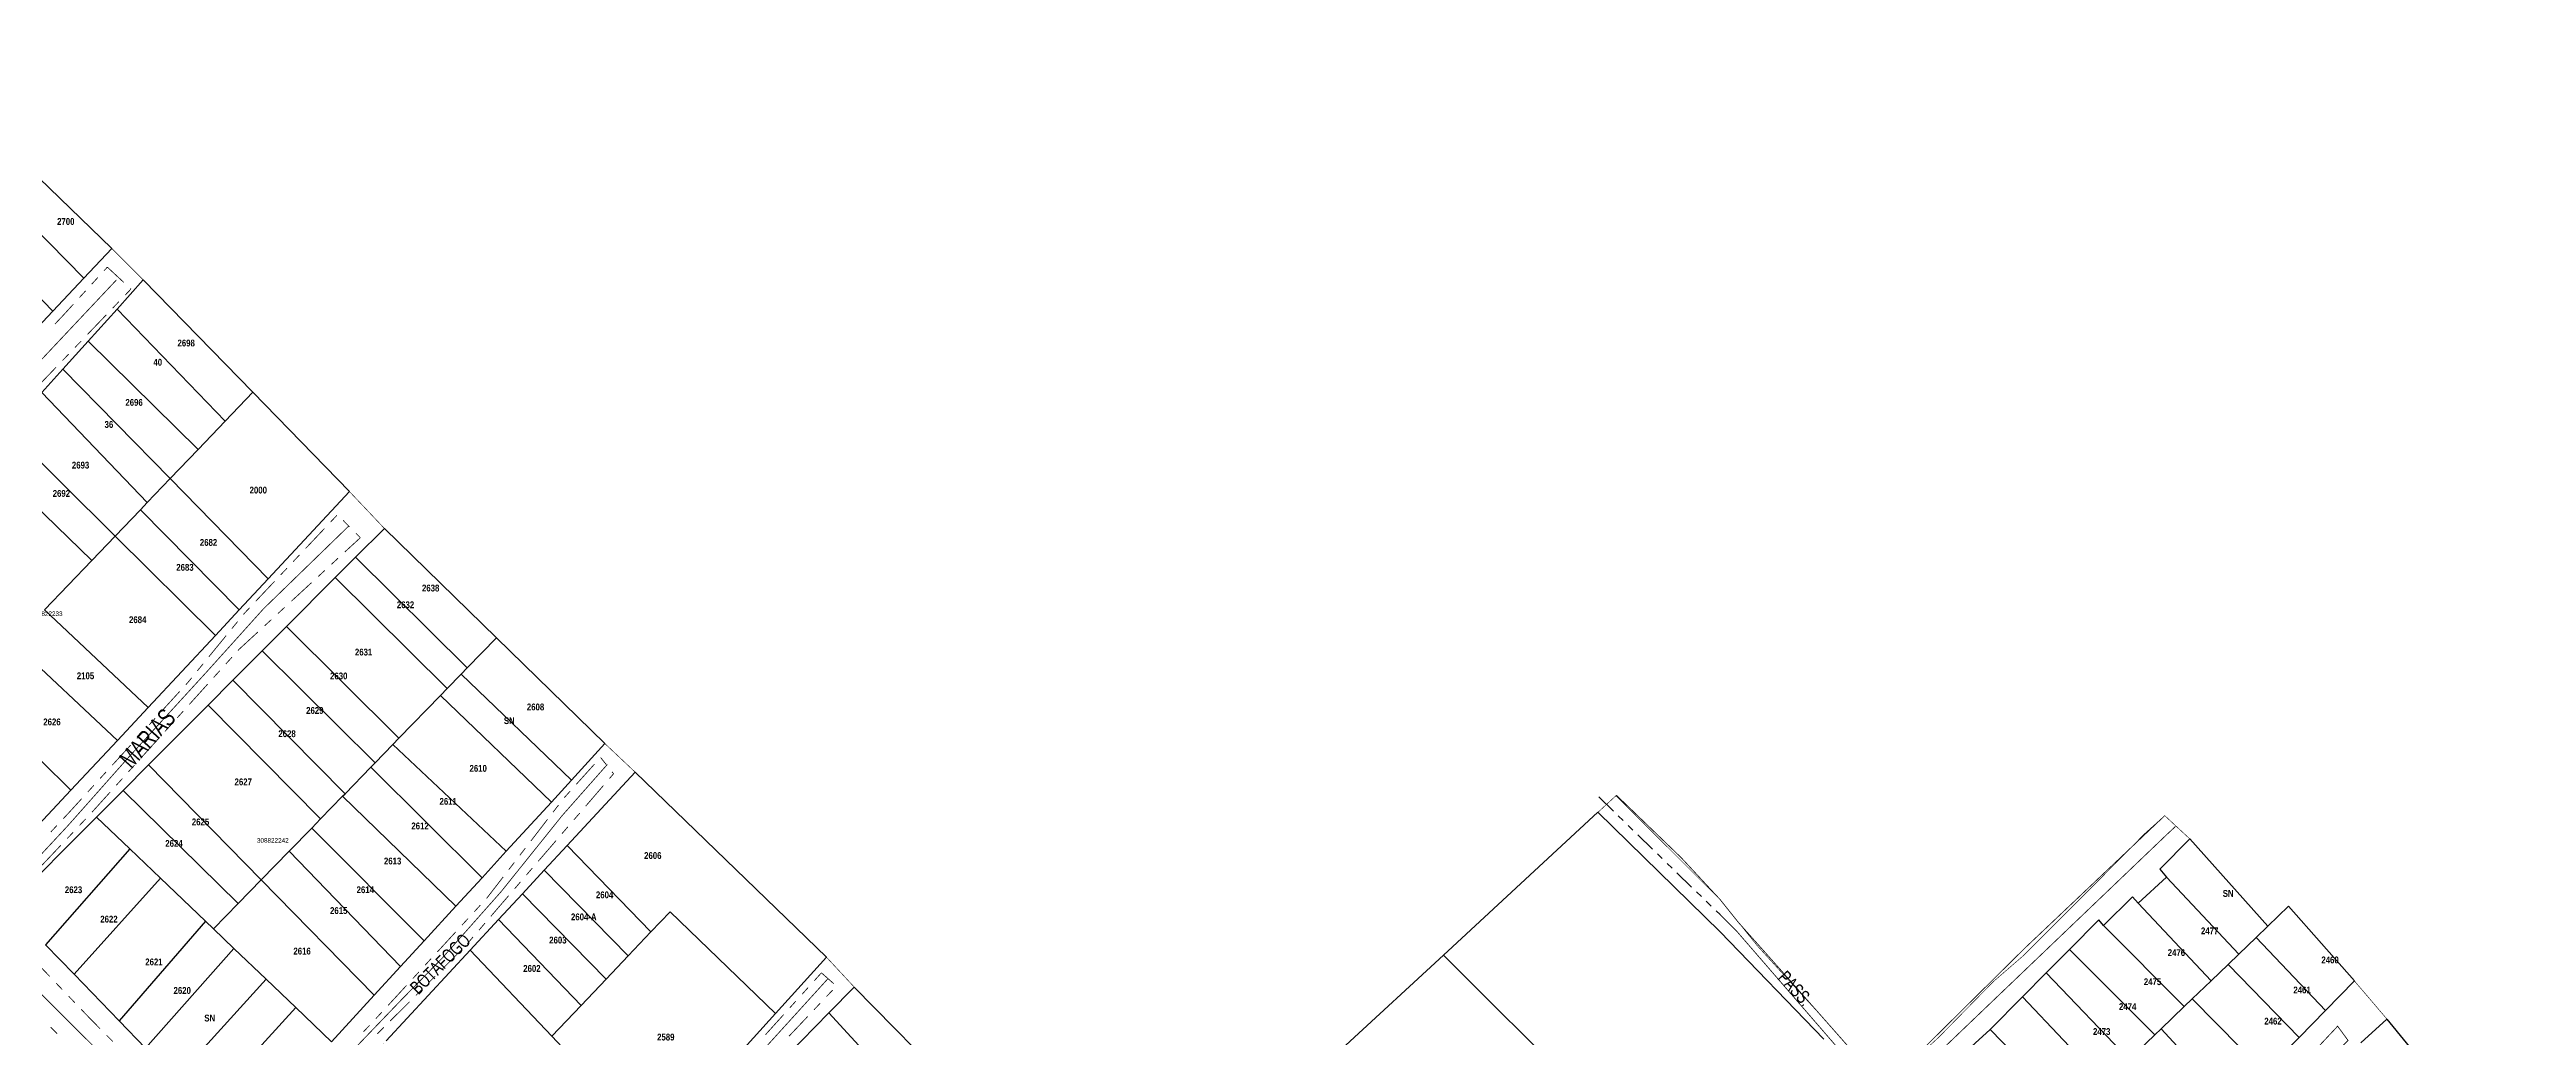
# Model space of a CAD drawing. Extents: x 204296 to 206006, y 4860262 to 4862155.
# Drawn here: x 205429 to 205974, y 4861324 to 4861541 of the extents above; entities that cross this region are included whole.
import ezdxf
from ezdxf.enums import TextEntityAlignment as Align

# ---------------------------------------------------------------- set-up
doc = ezdxf.new("R2010")
doc.units = 0
doc.header["$LTSCALE"] = 1.5
doc.header["$MEASUREMENT"] = 0
doc.linetypes.add('TRACO_25', pattern=[8, 3, -1, 1, -1, 1, -1])
for name, color, linetype in [('CD-MALHA-LOTES', 40, 'CONTINUOUS'), ('CD_TXT_QUADRA', 7, 'CONTINUOUS'), ('LM-LIM-SETOR-FISCAL', 7, 'CONTINUOUS'), ('RU-QUADRAS', 6, 'CONTINUOUS'), ('SV-EIXO-RUA-N-PAV', 6, 'CONTINUOUS'), ('SV-RUA-NAO-PAV-S-GUIA-C-GUIA', 7, 'CONTINUOUS'), ('SV-TXT-RUA-N-PAV-S-GUIA-C-GUIA', 7, 'CONTINUOUS'), ('Th_NmrPot', 1, 'CONTINUOUS')]:
    doc.layers.add(name, color=color, linetype=linetype)
doc.styles.add('ARIAL', font='ARIAL.TTF')
doc.styles.add('MONOTXT', font='ARIAL.TTF', dxfattribs={"height": 0.2})
doc.styles.get("Standard").update_dxf_attribs({"font": 'swisscbo.ttf'})
doc.linetypes.add('Limite', pattern='A,20,-3,[130,ltypeshp.shx,S=6.35,R=0,X=0,Y=0],-3,20', length=46)

msp = doc.modelspace()

# ---------------------------------------------------------------- linework, layer by layer
at = {"layer": 'CD-MALHA-LOTES', "linetype": 'Continuous'}
for p, q in [((205442.25, 4861497.48), (205419.33, 4861519.65)), ((205413.79, 4861513.58), (205436.11, 4861490.92)), ((205407.24, 4861506.43), (205429.29, 4861483.64)), ((205436.11, 4861490.92), (205442.25, 4861497.48)), ((205429.29, 4861483.64), (205436.11, 4861490.92)), ((205449.19, 4861490.51), (205443.42, 4861484.11)), ((205473.3, 4861465.77), (205449.19, 4861490.51)), ((205423.69, 4861477.66), (205429.29, 4861483.64)), ((205443.42, 4861484.11), (205437.02, 4861477.01)), ((205443.42, 4861484.11), (205467.25, 4861459.45)), ((205437.02, 4861477.01), (205431.49, 4861470.86)), ((205437.02, 4861477.01), (205461.28, 4861453.21)), ((205431.49, 4861470.86), (205426.88, 4861465.75)), ((205431.49, 4861470.86), (205455.11, 4861446.77)), ((205426.88, 4861465.75), (205450.06, 4861441.49)), ((205467.25, 4861459.45), (205473.3, 4861465.77)), ((205494.63, 4861443.89), (205473.3, 4861465.77)), ((205419.44, 4861457.48), (205443, 4861434.12)), ((205461.28, 4861453.21), (205467.25, 4861459.45)), ((205414.21, 4861451.67), (205437.84, 4861428.73)), ((205455.11, 4861446.77), (205461.28, 4861453.21)), ((205450.06, 4861441.49), (205455.11, 4861446.77)), ((205476.73, 4861424.71), (205455.11, 4861446.77)), ((205443, 4861434.12), (205448.55, 4861439.91)), ((205448.55, 4861439.91), (205450.06, 4861441.49)), ((205448.55, 4861439.91), (205470.31, 4861417.83)), ((205476.73, 4861424.71), (205494.63, 4861443.89)), ((205502.29, 4861435.8), (205495.96, 4861429.45)), ((205527, 4861411.69), (205502.29, 4861435.8)), ((205437.84, 4861428.73), (205443, 4861434.12)), ((205443, 4861434.12), (205465.08, 4861412.23)), ((205495.96, 4861429.45), (205491.49, 4861424.97)), ((205495.96, 4861429.45), (205520.56, 4861405.07)), ((205427.47, 4861417.89), (205437.84, 4861428.73)), ((205470.31, 4861417.83), (205476.73, 4861424.71)), ((205480.71, 4861414.16), (205491.49, 4861424.97)), ((205491.49, 4861424.97), (205516.14, 4861400.52)), ((205427.47, 4861417.89), (205450.24, 4861396.34)), ((205465.08, 4861412.23), (205470.31, 4861417.83)), ((205480.71, 4861414.16), (205475.4, 4861408.83)), ((205505.5, 4861389.57), (205480.71, 4861414.16)), ((205420.56, 4861410.67), (205443.5, 4861389.12)), ((205450.24, 4861396.34), (205465.08, 4861412.23)), ((205475.4, 4861408.83), (205468.95, 4861402.36)), ((205475.4, 4861408.83), (205500.25, 4861384.17)), ((205520.56, 4861405.07), (205527, 4861411.69)), ((205550.87, 4861388.4), (205527, 4861411.69)), ((205468.95, 4861402.36), (205463.5, 4861396.89)), ((205468.95, 4861402.36), (205493.63, 4861377.35)), ((205516.14, 4861400.52), (205519.21, 4861403.68)), ((205519.21, 4861403.68), (205520.56, 4861405.07)), ((205519.21, 4861403.68), (205543.52, 4861380.37)), ((205443.5, 4861389.12), (205450.24, 4861396.34)), ((205450.34, 4861383.7), (205463.5, 4861396.89)), ((205463.5, 4861396.89), (205488.25, 4861371.81)), ((205514.66, 4861398.99), (205505.5, 4861389.57)), ((205516.14, 4861400.52), (205514.66, 4861398.99)), ((205514.66, 4861398.99), (205539.08, 4861375.53)), ((205433.27, 4861378.15), (205443.5, 4861389.12)), ((205500.25, 4861384.17), (205504.15, 4861388.18)), ((205504.15, 4861388.18), (205505.5, 4861389.57)), ((205504.15, 4861388.18), (205529.14, 4861364.69)), ((205543.52, 4861380.37), (205550.87, 4861388.4)), ((205426.68, 4861384.61), (205433.27, 4861378.15)), ((205450.34, 4861383.7), (205444.76, 4861378.09)), ((205475.18, 4861358.37), (205450.34, 4861383.7)), ((205493.63, 4861377.35), (205499.29, 4861383.18)), ((205499.29, 4861383.18), (205500.25, 4861384.17)), ((205499.29, 4861383.18), (205523.8, 4861358.86)), ((205539.08, 4861375.53), (205543.52, 4861380.37)), ((205557.51, 4861382.14), (205542.56, 4861365.99)), ((205599.66, 4861341.37), (205557.51, 4861382.14)), ((205412.83, 4861356.27), (205433.27, 4861378.15)), ((205444.76, 4861378.09), (205438.91, 4861372.23)), ((205444.76, 4861378.09), (205470.13, 4861353.17)), ((205488.25, 4861371.81), (205493.08, 4861376.79)), ((205493.08, 4861376.79), (205493.63, 4861377.35)), ((205493.08, 4861376.79), (205518.03, 4861352.57)), ((205529.14, 4861364.69), (205539.08, 4861375.53)), ((205438.91, 4861372.23), (205419.4, 4861352.66)), ((205446.27, 4861365.19), (205438.91, 4861372.23)), ((205486.3, 4861369.81), (205481.31, 4861364.68)), ((205488.25, 4861371.81), (205486.3, 4861369.81)), ((205511.07, 4861344.97), (205486.3, 4861369.81)), ((205769.58, 4861373.29), (205735.56, 4861341.83)), ((205796.5, 4861346.94), (205769.58, 4861373.29)), ((205446.27, 4861365.19), (205427.67, 4861344.11)), ((205453.02, 4861358.73), (205446.27, 4861365.19)), ((205481.31, 4861364.68), (205475.18, 4861358.37)), ((205481.31, 4861364.68), (205505.85, 4861339.28)), ((205523.8, 4861358.86), (205529.14, 4861364.69)), ((205542.56, 4861365.99), (205537.49, 4861360.51)), ((205542.56, 4861365.99), (205561.01, 4861346.91)), ((205899.97, 4861367.4), (205893.37, 4861360.73)), ((205917.14, 4861348.18), (205899.97, 4861367.4)), ((205453.02, 4861358.73), (205433.95, 4861337.59)), ((205462.91, 4861349.27), (205453.02, 4861358.73)), ((205470.13, 4861353.17), (205475.18, 4861358.37)), ((205475.18, 4861358.37), (205500.08, 4861332.98)), ((205518.03, 4861352.57), (205523.8, 4861358.86)), ((205537.49, 4861360.51), (205532.7, 4861355.34)), ((205537.49, 4861360.51), (205556.01, 4861341.64)), ((205894.78, 4861359.01), (205888.59, 4861353.28)), ((205893.37, 4861360.73), (205894.78, 4861359.01)), ((205894.78, 4861359.01), (205910.74, 4861342.01)), ((205464.69, 4861347.57), (205470.13, 4861353.17)), ((205511.07, 4861344.97), (205518.03, 4861352.57)), ((205532.7, 4861355.34), (205527.46, 4861349.67)), ((205532.7, 4861355.34), (205551.17, 4861336.55)), ((205887.35, 4861354.64), (205880.94, 4861348.37)), ((205888.59, 4861353.28), (205887.35, 4861354.64)), ((205888.59, 4861353.28), (205904.67, 4861336.18)), ((205921.65, 4861352.6), (205917.14, 4861348.18)), ((205936.2, 4861336.13), (205921.65, 4861352.6)), ((205462.91, 4861349.27), (205443.87, 4861327.33)), ((205464.69, 4861347.57), (205462.91, 4861349.27)), ((205469.17, 4861343.27), (205464.69, 4861347.57)), ((205527.46, 4861349.67), (205521.2, 4861342.9)), ((205527.46, 4861349.67), (205545.62, 4861330.71)), ((205561.01, 4861346.91), (205565.25, 4861351.37)), ((205565.25, 4861351.37), (205588.44, 4861328.99)), ((205879.88, 4861349.58), (205873.44, 4861343.08)), ((205880.94, 4861348.37), (205879.88, 4861349.58)), ((205880.94, 4861348.37), (205898.74, 4861330.47)), ((205917.14, 4861348.18), (205914.59, 4861345.73)), ((205427.67, 4861344.11), (205433.95, 4861337.59)), ((205469.17, 4861343.27), (205449.65, 4861321.35)), ((205476.23, 4861336.53), (205469.17, 4861343.27)), ((205521.2, 4861342.9), (205502.71, 4861322.93)), ((205505.85, 4861339.28), (205511.07, 4861344.97)), ((205521.2, 4861342.9), (205539.19, 4861323.95)), ((205551.17, 4861336.55), (205556.01, 4861341.64)), ((205556.01, 4861341.64), (205561.01, 4861346.91)), ((205735.56, 4861341.83), (205714.08, 4861321.97)), ((205793.6, 4861283.92), (205735.56, 4861341.83)), ((205819.35, 4861323.32), (205796.5, 4861346.94)), ((205873.44, 4861343.08), (205868.34, 4861337.92)), ((205873.44, 4861343.08), (205892.27, 4861324.23)), ((205910.74, 4861342.01), (205908.39, 4861339.75)), ((205914.59, 4861345.73), (205910.74, 4861342.01)), ((205914.59, 4861345.73), (205929.81, 4861329.6)), ((205433.95, 4861337.59), (205443.87, 4861327.33)), ((205476.23, 4861336.53), (205456.31, 4861314.46)), ((205482.79, 4861330.25), (205476.23, 4861336.53)), ((205500.08, 4861332.98), (205505.85, 4861339.28)), ((205545.62, 4861330.71), (205551.17, 4861336.55)), ((205588.44, 4861328.99), (205599.66, 4861341.37)), ((205868.34, 4861337.92), (205863.09, 4861332.61)), ((205868.34, 4861337.92), (205886.62, 4861318.8)), ((205904.67, 4861336.18), (205900.5, 4861332.16)), ((205908.39, 4861339.75), (205904.67, 4861336.18)), ((205908.39, 4861339.75), (205924.04, 4861323.7)), ((205929.81, 4861329.6), (205936.2, 4861336.13)), ((205490.66, 4861322.71), (205500.08, 4861332.98)), ((205539.19, 4861323.95), (205545.62, 4861330.71)), ((205605.8, 4861334.76), (205600.19, 4861329.13)), ((205628.34, 4861311.87), (205605.8, 4861334.76)), ((205863.09, 4861332.61), (205855.95, 4861325.4)), ((205863.09, 4861332.61), (205881.16, 4861313.55)), ((205900.5, 4861332.16), (205898.74, 4861330.47)), ((205900.5, 4861332.16), (205916.47, 4861315.96)), ((205443.87, 4861327.33), (205449.65, 4861321.35)), ((205482.79, 4861330.25), (205462.48, 4861308.07)), ((205490.66, 4861322.71), (205482.79, 4861330.25)), ((205562.05, 4861299.86), (205588.44, 4861328.99)), ((205600.19, 4861329.13), (205591.14, 4861319.84)), ((205600.19, 4861329.13), (205622.1, 4861305.29)), ((205849.37, 4861319.38), (205855.95, 4861325.4)), ((205855.95, 4861325.4), (205874.14, 4861306.79)), ((205893.64, 4861325.55), (205892.27, 4861324.23)), ((205898.74, 4861330.47), (205893.64, 4861325.55)), ((205893.64, 4861325.55), (205909.35, 4861308.67)), ((205924.04, 4861323.7), (205929.81, 4861329.6)), ((205937.63, 4861322.5), (205943.37, 4861327.73)), ((205943.37, 4861327.73), (205954.78, 4861313.67)), ((205542.77, 4861320.17), (205539.19, 4861323.95)), ((205892.27, 4861324.23), (205886.62, 4861318.8)), ((205916.47, 4861315.96), (205924.04, 4861323.7))]:
    msp.add_line(p, q, dxfattribs=at)
at = {"layer": 'LM-LIM-SETOR-FISCAL', "linetype": 'Limite', "ltscale": 0.1, "const_width": 0.13}
for points in [[(205628.34, 4861311.87), (205605.8, 4861334.76), (205599.66, 4861341.37), (205557.51, 4861382.14), (205550.87, 4861388.4), (205502.29, 4861435.8), (205494.63, 4861443.89), (205449.19, 4861490.51), (205442.25, 4861497.48), (205397.06, 4861541.2)], [(205628.34, 4861311.87), (205605.8, 4861334.76), (205599.66, 4861341.37), (205557.51, 4861382.14), (205550.87, 4861388.4), (205502.29, 4861435.8), (205494.63, 4861443.89), (205449.19, 4861490.51), (205442.25, 4861497.48), (205397.06, 4861541.2)], [(205828.52, 4861317.39), (205818.43, 4861328.81), (205804.76, 4861343.8), (205796.51, 4861354.04), (205773.56, 4861376.93), (205735.56, 4861341.83), (205707.81, 4861316.18)], [(205828.52, 4861317.39), (205818.43, 4861328.81), (205804.76, 4861343.8), (205796.51, 4861354.04), (205773.56, 4861376.93), (205735.56, 4861341.83), (205707.81, 4861316.18)], [(205974.03, 4861290.4), (205943.37, 4861327.73), (205936.2, 4861336.13), (205921.65, 4861352.6), (205917.14, 4861348.18), (205899.97, 4861367.4), (205894.43, 4861372.53), (205889.95, 4861368.51), (205880.5, 4861358.92), (205863.3, 4861341.71), (205856.68, 4861335.98), (205844.67, 4861323.74), (205831.85, 4861311.89)], [(205974.03, 4861290.4), (205943.37, 4861327.73), (205936.2, 4861336.13), (205921.65, 4861352.6), (205917.14, 4861348.18), (205899.97, 4861367.4), (205894.43, 4861372.53), (205889.95, 4861368.51), (205880.5, 4861358.92), (205863.3, 4861341.71), (205856.68, 4861335.98), (205844.67, 4861323.74), (205831.85, 4861311.89)]]:
    msp.add_lwpolyline(points, dxfattribs=at)
at = {"layer": 'RU-QUADRAS', "linetype": 'Continuous', "const_width": 0.01}
for points in [[(205419.33, 4861519.65), (205442.25, 4861497.48), (205436.11, 4861490.92), (205429.29, 4861483.64), (205423.69, 4861477.66)], [(205419.4, 4861352.66), (205438.91, 4861372.23), (205444.76, 4861378.09), (205450.34, 4861383.7), (205463.5, 4861396.89), (205468.95, 4861402.36), (205475.4, 4861408.83), (205480.71, 4861414.16), (205491.49, 4861424.97), (205495.96, 4861429.45), (205502.29, 4861435.8), (205527, 4861411.69), (205550.87, 4861388.4), (205543.52, 4861380.37), (205539.08, 4861375.53), (205529.14, 4861364.69), (205523.8, 4861358.86), (205518.03, 4861352.57), (205511.07, 4861344.97), (205505.85, 4861339.28), (205500.08, 4861332.98), (205490.66, 4861322.71)], [(205714.08, 4861321.97), (205735.56, 4861341.83), (205769.58, 4861373.29), (205796.5, 4861346.94), (205819.35, 4861323.32)], [(205849.37, 4861319.38), (205855.95, 4861325.4), (205863.09, 4861332.61), (205868.34, 4861337.92), (205873.44, 4861343.08), (205879.88, 4861349.58), (205880.94, 4861348.37), (205887.35, 4861354.64), (205888.59, 4861353.28), (205894.78, 4861359.01), (205893.37, 4861360.73), (205899.97, 4861367.4), (205917.14, 4861348.18), (205921.65, 4861352.6), (205936.2, 4861336.13), (205929.81, 4861329.6), (205924.04, 4861323.7), (205916.47, 4861315.96)], [(205449.65, 4861321.35), (205443.87, 4861327.33), (205433.95, 4861337.59), (205427.67, 4861344.11)], [(205591.14, 4861319.84), (205600.19, 4861329.13), (205605.8, 4861334.76), (205628.34, 4861311.87)], [(205937.63, 4861322.5), (205943.37, 4861327.73), (205954.78, 4861313.67)]]:
    msp.add_lwpolyline(points, dxfattribs=at)
for points in [[(205368.16, 4861400.54), (205387.97, 4861422.54), (205397.12, 4861432.69), (205414.21, 4861451.67), (205419.44, 4861457.48), (205426.88, 4861465.75), (205431.49, 4861470.86), (205437.02, 4861477.01), (205443.42, 4861484.11), (205449.19, 4861490.51), (205473.3, 4861465.77), (205494.63, 4861443.89), (205476.73, 4861424.71), (205470.31, 4861417.83), (205465.08, 4861412.23), (205450.24, 4861396.34), (205443.5, 4861389.12), (205433.27, 4861378.15), (205412.83, 4861356.27), (205406.24, 4861362.8), (205401.08, 4861367.91), (205396.06, 4861372.89), (205390.07, 4861378.82), (205368.16, 4861400.54)], [(205473.21, 4861295.58), (205495.23, 4861318.21), (205496.78, 4861316.52), (205502.71, 4861322.93), (205521.2, 4861342.9), (205527.46, 4861349.67), (205532.7, 4861355.34), (205537.49, 4861360.51), (205542.56, 4861365.99), (205557.51, 4861382.14), (205599.66, 4861341.37), (205588.44, 4861328.99), (205562.05, 4861299.86), (205549.94, 4861286.48), (205543.9, 4861279.82), (205537.29, 4861272.51), (205516.73, 4861249.82), (205511, 4861255.84), (205494.11, 4861273.61), (205488.69, 4861279.3), (205482.61, 4861285.69), (205479.44, 4861289.03), (205473.21, 4861295.58)]]:
    msp.add_lwpolyline(points, close=True, dxfattribs=at)
at = {"layer": 'SV-EIXO-RUA-N-PAV', "const_width": 0.18, "flags": 128}
for points in [[(205106.7, 4861125.54), (205125.86, 4861144.6), (205153.17, 4861172.7), (205175.36, 4861196.3), (205203.04, 4861226.33), (205213.53, 4861238.6), (205221.84, 4861250.08), (205236.49, 4861269.48), (205246.78, 4861278.98), (205255.49, 4861288.67), (205267.46, 4861300.64), (205275.28, 4861310.32), (205289.8, 4861326.84), (205302.36, 4861340.84), (205323.09, 4861363.47), (205331.88, 4861373.38), (205345.34, 4861387.69), (205354.44, 4861396.93), (205358.6, 4861400.24), (205363.54, 4861404.45), (205393.23, 4861437.7), (205417.97, 4861463.62), (205443.3, 4861490.54)], [(205411.33, 4861348.01), (205421.66, 4861358.58), (205432.66, 4861370.4), (205445.71, 4861385.11), (205463.31, 4861404.36), (205475.68, 4861418.1), (205494.38, 4861436.25)], [(205551.4, 4861383.81), (205541.46, 4861372.55), (205527.99, 4861355.77), (205515.04, 4861341.16), (205505.89, 4861331.81), (205497.08, 4861322.64), (205490.86, 4861316.04), (205485.03, 4861310.21), (205477.29, 4861302.05), (205470.36, 4861295.53), (205467.95, 4861292.36), (205462.75, 4861285.57), (205451.27, 4861271.74), (205439.58, 4861258.54), (205420.75, 4861238.63)], [(205773.66, 4861377.03), (205787.91, 4861363.3), (205796.51, 4861354.04)], [(205894.43, 4861372.53), (205863.62, 4861343.36), (205834.97, 4861315), (205831.85, 4861311.89), (205825.27, 4861305.67), (205815.79, 4861296.6), (205804.88, 4861285.91), (205797.5, 4861278.78), (205796.51, 4861277.4)], [(205796.51, 4861354.04), (205800.49, 4861349.06), (205809.02, 4861339.48), (205819.59, 4861327.51), (205828.52, 4861317.39), (205831.85, 4861311.89), (205833.58, 4861309.3), (205839.98, 4861302.9), (205849.16, 4861293.72), (205862.5, 4861280.93), (205870.07, 4861273.4), (205874.71, 4861269.21), (205879.21, 4861265.41), (205884.65, 4861260.3), (205891.68, 4861252.56), (205899.21, 4861244.64), (205908.57, 4861234.66), (205914.78, 4861228.23)], [(205564.03, 4861190.08), (205561.88, 4861193.76), (205553.08, 4861204.75), (205543.18, 4861215.75), (205533.12, 4861226.16), (205521.02, 4861238.45), (205516.6, 4861242.57), (205512.12, 4861246.75), (205494.1, 4861265.93), (205480.91, 4861278.85), (205470.62, 4861289.54), (205467.95, 4861292.36), (205463.27, 4861297.32), (205445.52, 4861314.65), (205435.56, 4861324.39), (205417.67, 4861342.29)], [(205423.37, 4861144.49), (205428.18, 4861150.06), (205436.28, 4861158.49), (205442.44, 4861165.07), (205460.36, 4861184.03), (205486.57, 4861210.24), (205505.12, 4861230.2), (205516.6, 4861242.57), (205525.15, 4861250.92), (205539.27, 4861267.68), (205560.18, 4861292.07), (205578.02, 4861312.43), (205600.05, 4861336.69)]]:
    msp.add_lwpolyline(points, dxfattribs=at)
at = {"layer": 'SV-RUA-NAO-PAV-S-GUIA-C-GUIA', "linetype": 'TRACO_25'}
msp.add_line((205769.77, 4861376.65), (205796.5, 4861350.73), dxfattribs=at)
at = {"layer": 'SV-RUA-NAO-PAV-S-GUIA-C-GUIA', "linetype": 'TRACO_25', "const_width": 0.18, "flags": 128}
for points in [[(205437.85, 4861489.6), (205439.21, 4861491.08)], [(205440.56, 4861492.55), (205441.23, 4861493.29)], [(205441.23, 4861493.29), (205441.28, 4861493.34)], [(205441.28, 4861493.34), (205444.9, 4861489.98)], [(205431.27, 4861482.41), (205433.8, 4861485.18)], [(205435.15, 4861486.65), (205436.5, 4861488.13)], [(205443.82, 4861485.74), (205442.44, 4861484.29)], [(205446.48, 4861488.51), (205445.21, 4861487.18)], [(205446.36, 4861488.62), (205446.48, 4861488.51)], [(205429.72, 4861480.78), (205431.09, 4861482.23)], [(205431.09, 4861482.23), (205431.27, 4861482.41)], [(205441.06, 4861482.85), (205436.91, 4861478.52)], [(205432.76, 4861474.18), (205431.38, 4861472.74)], [(205435.53, 4861477.07), (205434.14, 4861475.63)], [(205429.99, 4861471.29), (205425.84, 4861466.96)], [(205484.96, 4861431.39), (205489.08, 4861435.75)], [(205490.45, 4861437.2), (205491.82, 4861438.66)], [(205493.23, 4861437.55), (205494.64, 4861436.13)], [(205496.04, 4861434.71), (205496.75, 4861434)], [(205482.21, 4861428.48), (205483.58, 4861429.93)], [(205492.11, 4861429.25), (205490.64, 4861427.89)], [(205497, 4861433.74), (205493.58, 4861430.6)], [(205496.75, 4861434), (205497, 4861433.74)], [(205473.97, 4861419.76), (205478.09, 4861424.12)], [(205479.46, 4861425.57), (205480.84, 4861427.02)], [(205486.23, 4861423.83), (205481.81, 4861419.76)], [(205489.17, 4861426.54), (205487.7, 4861425.18)], [(205471.53, 4861417.17), (205472.6, 4861418.3)], [(205480.34, 4861418.41), (205478.87, 4861417.06)], [(205468.71, 4861413.73), (205469.98, 4861415.28)], [(205474.45, 4861412.99), (205470.77, 4861409.61)], [(205471.25, 4861416.83), (205471.53, 4861417.17)], [(205477.4, 4861415.7), (205475.92, 4861414.35)], [(205463.65, 4861407.54), (205467.45, 4861412.18)], [(205468.72, 4861407.42), (205467.38, 4861405.94)], [(205470.28, 4861409.15), (205470.06, 4861408.91)], [(205470.77, 4861409.61), (205470.28, 4861409.15)], [(205458.56, 4861401.36), (205459.01, 4861401.86)], [(205459.01, 4861401.86), (205459.86, 4861402.89)], [(205461.12, 4861404.44), (205462.39, 4861405.99)], [(205466.04, 4861404.45), (205464.7, 4861402.97)], [(205453.16, 4861395.46), (205457.21, 4861399.89)], [(205463.36, 4861401.49), (205459.34, 4861397.03)], [(205447.77, 4861389.55), (205449.12, 4861391.03)], [(205450.47, 4861392.51), (205451.82, 4861393.98)], [(205455.32, 4861392.58), (205453.98, 4861391.09)], [(205458, 4861395.55), (205456.66, 4861394.06)], [(205442.37, 4861383.65), (205446.42, 4861388.08)], [(205452.64, 4861389.61), (205448.62, 4861385.16)], [(205549.93, 4861385.33), (205551.18, 4861383.77)], [(205439.67, 4861380.7), (205441.02, 4861382.17)], [(205444.59, 4861380.7), (205443.25, 4861379.22)], [(205447.27, 4861383.67), (205445.93, 4861382.19)], [(205544.57, 4861379.44), (205548.59, 4861383.9)], [(205552.79, 4861381.77), (205551.85, 4861380.68)], [(205552.43, 4861382.21), (205552.79, 4861381.77)], [(205432.98, 4861373.37), (205435.63, 4861376.27)], [(205436.97, 4861377.74), (205438.32, 4861379.22)], [(205441.91, 4861377.73), (205437.89, 4861373.28)], [(205539.45, 4861373.3), (205540.67, 4861374.89)], [(205541.9, 4861376.47), (205543.23, 4861377.95)], [(205550.55, 4861379.17), (205546.63, 4861374.62)], [(205428.83, 4861368.93), (205430.19, 4861370.39)], [(205431.56, 4861371.85), (205432.93, 4861373.31)], [(205433.78, 4861368.91), (205432.41, 4861367.46)], [(205432.93, 4861373.31), (205432.98, 4861373.37)], [(205436.52, 4861371.82), (205435.15, 4861370.37)], [(205534.57, 4861366.96), (205538.23, 4861371.72)], [(205542.72, 4861370.07), (205541.41, 4861368.56)], [(205545.33, 4861373.1), (205544.02, 4861371.59)], [(205896.82, 4861370.18), (205894.84, 4861368.33), (205835.22, 4861311.33), (205834.86, 4861310.33), (205835.71, 4861309), (205848.52, 4861296.22), (205872.25, 4861273.31), (205873.4, 4861272.81), (205874.88, 4861273.48), (205897.95, 4861294.78), (205914.95, 4861308.35), (205923, 4861316.03), (205932.51, 4861326.16), (205934.81, 4861323.02), (205908.97, 4861297.88), (205878.26, 4861269.79), (205878.25, 4861268.81), (205879.15, 4861267.36), (205913.32, 4861232.68), (205914.74, 4861232.38), (205917.02, 4861232.92), (205946.67, 4861259.47), (205954.96, 4861267.61), (205962.71, 4861275.23), (205964.98, 4861272.95), (205954.98, 4861263.21), (205919.15, 4861228.33), (205916.73, 4861226.14), (205914.12, 4861224.08), (205894.62, 4861206.08), (205883.41, 4861195.86), (205883.4, 4861193.64), (205884.09, 4861192.56), (205925.15, 4861154.16), (205922.23, 4861150.82)], [(205431.03, 4861366), (205426.91, 4861361.64)], [(205532.13, 4861363.8), (205533.35, 4861365.38)], [(205540.11, 4861367.04), (205536.19, 4861362.49)], [(205524.88, 4861354.39), (205528.47, 4861359.04)], [(205529.69, 4861360.63), (205530.91, 4861362.21)], [(205532.28, 4861357.95), (205530.98, 4861356.43)], [(205534.89, 4861360.98), (205533.59, 4861359.46)], [(205522.09, 4861351.35), (205523.44, 4861352.83)], [(205524.8, 4861354.3), (205524.88, 4861354.39)], [(205529.67, 4861354.91), (205525.76, 4861350.37)], [(205513.96, 4861342.52), (205518.03, 4861346.94)], [(205519.38, 4861348.41), (205520.73, 4861349.88)], [(205524.45, 4861348.85), (205523.15, 4861347.33)], [(205796.5, 4861281.08), (205817.43, 4861301.22), (205827.91, 4861310.64), (205828.77, 4861312.36), (205827.71, 4861315.26), (205800.13, 4861347.11), (205796.5, 4861350.73)], [(205519.16, 4861342.86), (205514.91, 4861338.62)], [(205521.84, 4861345.82), (205520.54, 4861344.3)], [(205424.45, 4861341.44), (205428.6, 4861337.11)], [(205508.55, 4861336.63), (205509.9, 4861338.11)], [(205511.25, 4861339.58), (205512.61, 4861341.05)], [(205513.5, 4861337.2), (205512.08, 4861335.79)], [(205596.97, 4861336.16), (205598.31, 4861337.64)], [(205598.31, 4861337.64), (205598.56, 4861337.92)], [(205598.56, 4861337.92), (205601.28, 4861335.52)], [(205429.98, 4861335.66), (205431.36, 4861334.22)], [(205432.75, 4861332.78), (205434.13, 4861331.33)], [(205503.13, 4861330.75), (205507.19, 4861335.16)], [(205507.84, 4861331.55), (205503.59, 4861327.31)], [(205510.67, 4861334.38), (205509.25, 4861332.96)], [(205591.6, 4861330.22), (205592.95, 4861331.71)], [(205594.29, 4861333.19), (205595.63, 4861334.67)], [(205598.29, 4861331.22), (205596.91, 4861329.76)], [(205601.04, 4861334.12), (205599.66, 4861332.67)], [(205428.81, 4861325.93), (205430.23, 4861324.52)], [(205435.51, 4861329.89), (205436.9, 4861328.44)], [(205436.9, 4861328.44), (205437.38, 4861327.94)], [(205437.38, 4861327.94), (205439.7, 4861325.59)], [(205497.67, 4861324.9), (205499.04, 4861326.36)], [(205500.41, 4861327.82), (205501.77, 4861329.28)], [(205502.17, 4861325.9), (205500.76, 4861324.49)], [(205586.24, 4861324.29), (205590.26, 4861328.74)], [(205595.54, 4861328.31), (205591.41, 4861323.95)], [(205441.11, 4861324.17), (205442.52, 4861322.75)]]:
    msp.add_lwpolyline(points, dxfattribs=at)

# ---------------------------------------------------------------- texts
at = {"layer": 'CD_TXT_QUADRA', "linetype": 'Continuous', "style": 'MONOTXT'}
for s, p in [('308822233', (205424.43, 4861416.5)), ('308822242', (205474.23, 4861366.58))]:
    msp.add_text(s, height=1, rotation=0.1, dxfattribs=at).set_placement(p)
at = {"layer": 'SV-TXT-RUA-N-PAV-S-GUIA-C-GUIA', "style": 'ARIAL', "width": 0.7}
for s, height, rotation, p in [('MARIAS', 4, 48, (205446.57, 4861382.67)), ('BOTAFOGO', 3, 45, (205509.79, 4861332.96)), ('PASS. ', 3, 313, (205808.99, 4861336.63))]:
    msp.add_text(s, height=height, rotation=rotation, dxfattribs=at).set_placement(p)
at = {"layer": 'Th_NmrPot', "color": 1}
for s, p in [('2700', (205430.22, 4861503.4)), ('40', (205451.43, 4861472.39)), ('2698', (205456.73, 4861476.63)), ('2696', (205445.26, 4861463.55)), ('36', (205440.67, 4861458.69)), ('2693', (205433.47, 4861449.73)), ('2692', (205429.25, 4861443.5)), ('2000', (205472.61, 4861444.24)), ('2682', (205461.66, 4861432.71)), ('2683', (205456.46, 4861427.22)), ('2638', (205510.58, 4861422.66)), ('2632', (205505.05, 4861418.98)), ('2684', (205446.06, 4861415.69)), ('2631', (205495.81, 4861408.56)), ('2105', (205434.56, 4861403.34)), ('2630', (205490.34, 4861403.3)), ('2629', (205485.07, 4861395.7)), ('2608', (205533.68, 4861396.47)), ('2626', (205427.17, 4861393.18)), ('2628', (205478.95, 4861390.58)), ('SN', (205528.61, 4861393.45)), ('2627', (205469.3, 4861379.97)), ('2610', (205521.05, 4861382.95)), ('2611', (205514.45, 4861375.68)), ('2625', (205459.89, 4861371.15)), ('2612', (205508.24, 4861370.27)), ('2624', (205454.04, 4861366.42)), ('2606', (205559.51, 4861363.75)), ('2613', (205502.2, 4861362.54)), ('2623', (205431.92, 4861356.22)), ('2614', (205496.18, 4861356.22)), ('2604', (205548.89, 4861355.09)), ('SN', (205907.21, 4861355.4)), ('2622', (205439.72, 4861349.74)), ('2615', (205490.33, 4861351.63)), ('2604-A', (205543.4, 4861350.24)), ('2477', (205902.41, 4861347.16)), ('2616', (205482.26, 4861342.7)), ('2603', (205538.6, 4861345.13)), ('2476', (205895.09, 4861342.36)), ('2621', (205449.63, 4861340.32)), ('2602', (205532.88, 4861338.88)), ('2475', (205889.83, 4861335.96)), ('2460', (205928.93, 4861340.76)), ('2620', (205455.86, 4861334.03)), ('2474', (205884.34, 4861330.47)), ('2461', (205922.76, 4861334.13)), ('SN', (205462.64, 4861327.95)), ('2473', (205878.63, 4861324.99)), ('2462', (205916.36, 4861327.27)), ('2589', (205562.37, 4861323.77))]:
    msp.add_text(s, height=1.5, dxfattribs=at).set_placement(p, align=Align.MIDDLE_LEFT)

doc.saveas('drawing.dxf')
